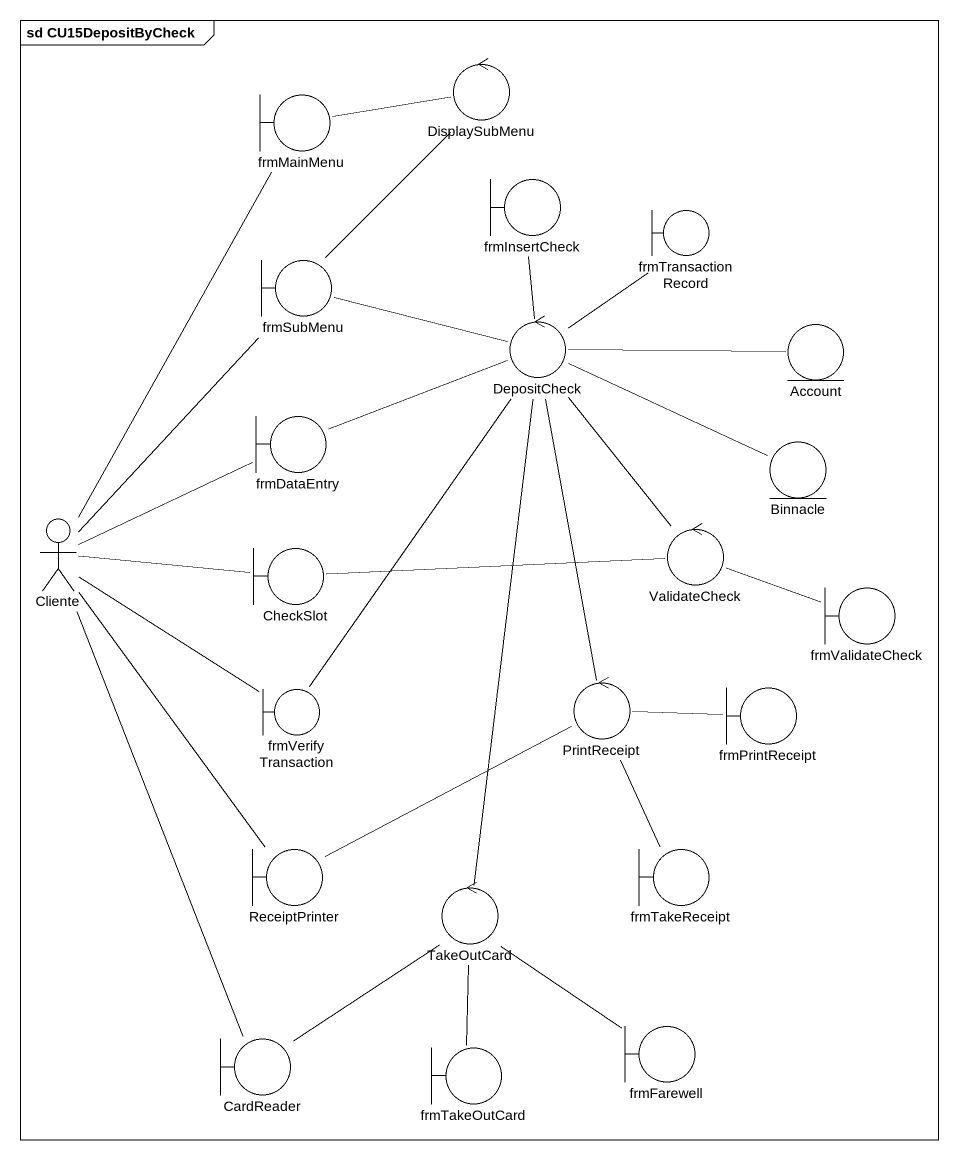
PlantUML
@startuml
mainframe sd CU15DepositByCheck
boundary frmMainMenu
control DisplaySubMenu
boundary frmInsertCheck
boundary frmTransactionRecord
boundary frmSubMenu
control DepositCheck
entity Account
boundary frmDataEntry
entity Binnacle
actor Cliente
boundary CheckSlot
control ValidateCheck
boundary frmValidateCheck
boundary frmVerifyTransaction
control PrintReceipt
boundary frmPrintReceipt
boundary ReceiptPrinter
boundary frmTakeReceipt
control TakeOutCard
boundary CardReader
boundary frmFarewell
boundary frmTakeOutCard
frmMainMenu -right- DisplaySubMenu
frmSubMenu -up- DisplaySubMenu
frmSubMenu -right- DepositCheck
DepositCheck -up- frmInsertCheck
DepositCheck -up- frmTransactionRecord
DepositCheck -right- Account
DepositCheck -left- frmDataEntry
DepositCheck -right- Binnacle
DepositCheck -- frmVerifyTransaction
DepositCheck -- PrintReceipt
DepositCheck -- TakeOutCard
Cliente -up- frmMainMenu
Cliente -up- frmSubMenu
Cliente -right- frmDataEntry
Cliente -right- CheckSlot
Cliente -- frmVerifyTransaction
Cliente -- ReceiptPrinter
Cliente -- CardReader
CheckSlot -right- ValidateCheck
ValidateCheck -up- DepositCheck
ValidateCheck -right- frmValidateCheck
PrintReceipt -right- frmPrintReceipt
PrintReceipt -left- ReceiptPrinter
PrintReceipt -- frmTakeReceipt
TakeOutCard -- CardReader
TakeOutCard -- frmFarewell
frmTakeOutCard -up- TakeOutCard
@enduml
